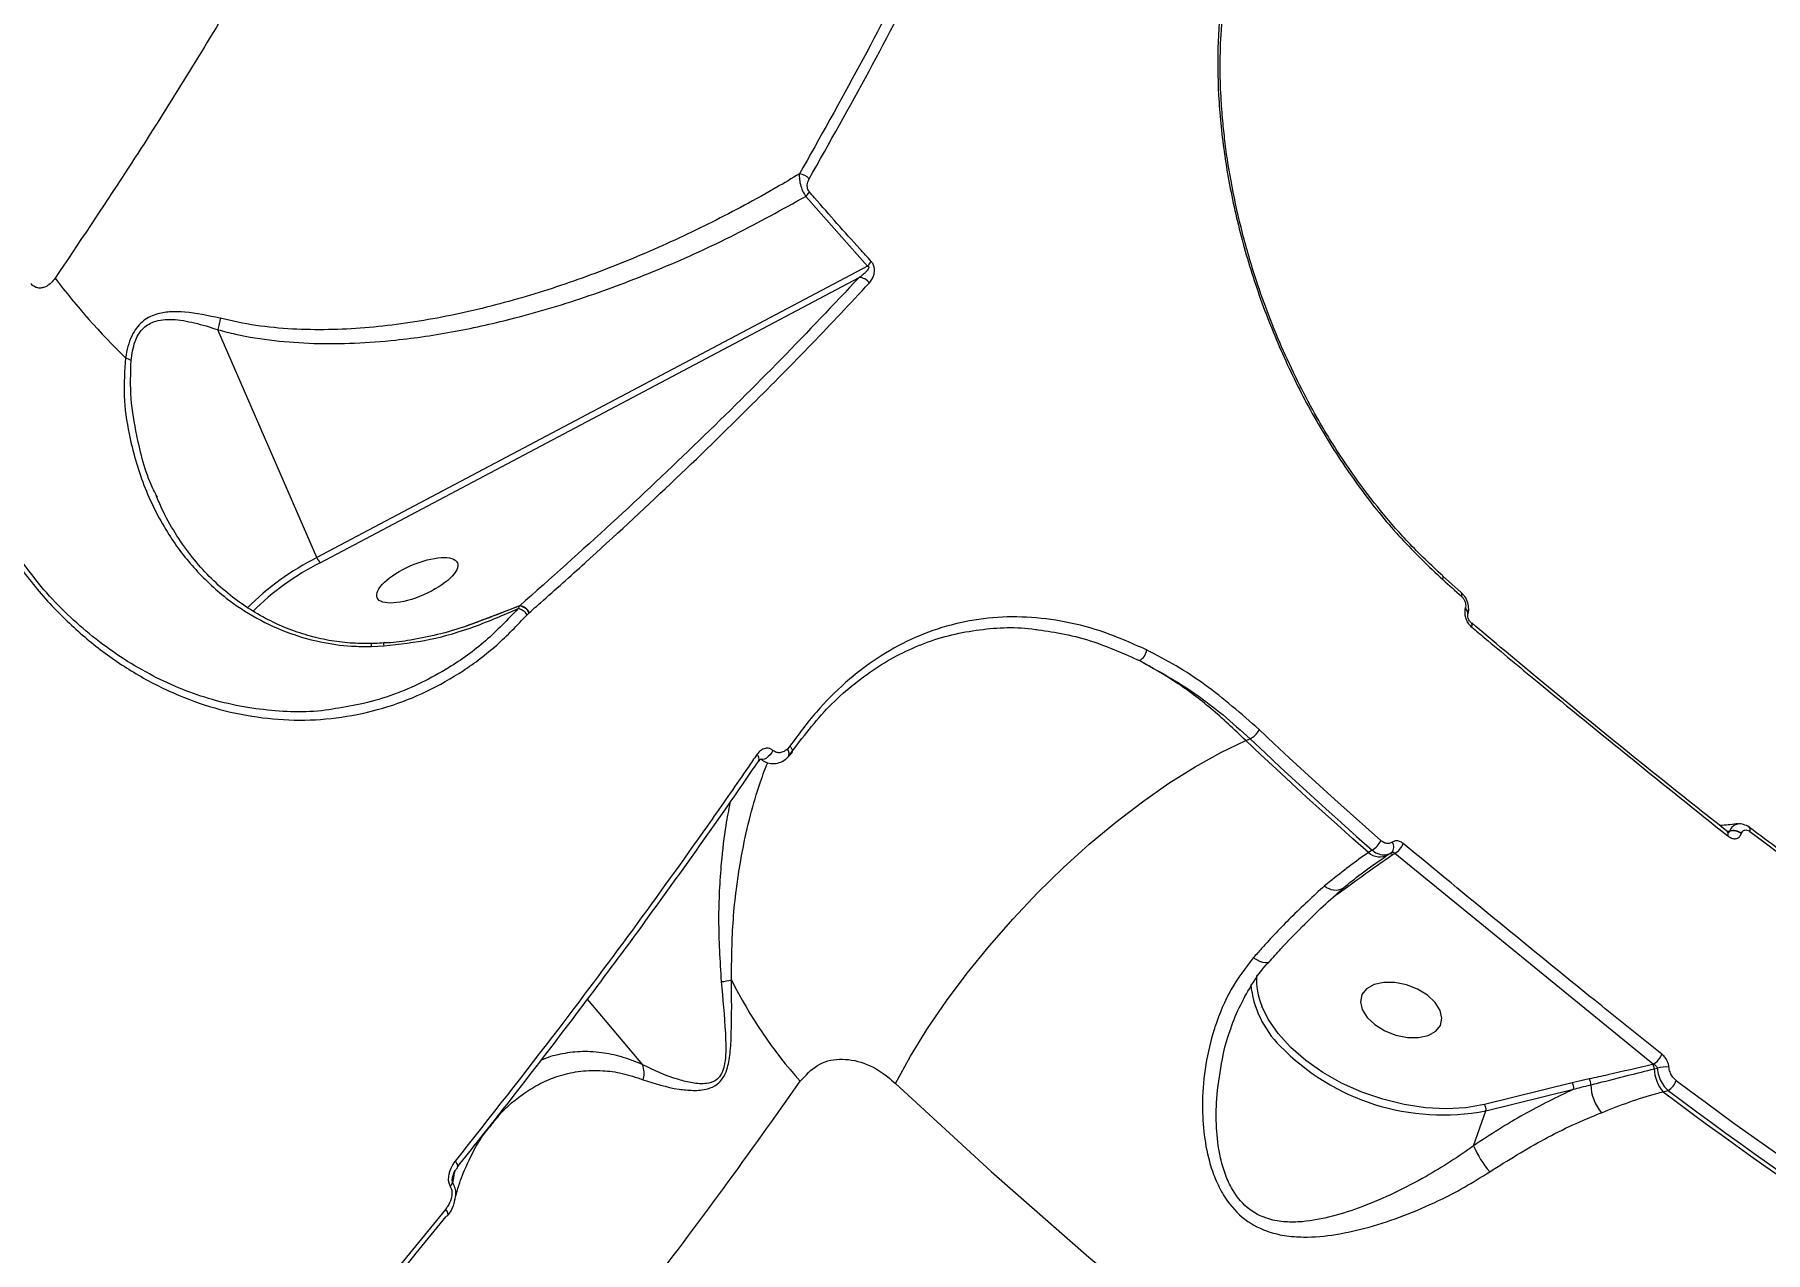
# Model space of a CAD drawing. Header units: millimetres. Extents: x -6328 to 5334, y -5037 to 4112.
# Drawn here: x -2760.9 to -2576.2, y 215 to 345 of the extents above; entities that cross this region are included whole.
import ezdxf

# ---------------------------------------------------------------- set-up
doc = ezdxf.new("R2010")
doc.units = ezdxf.units.MM
for name, color, linetype in [('DIKOM_ЗОНА', 80, 'Continuous'), ('DIKOM_ОБЪЕКТ', 7, 'Continuous'), ('DIKOM_РАЗМЕР_ЗОНА', 7, 'Continuous'), ('DIKOM_РАЗМЕР_ОБЪЕКТА', 7, 'Continuous')]:
    doc.layers.add(name, color=color, linetype=linetype)
doc.styles.add('style1', font='arial.ttf', dxfattribs={"width": 0.8})
doc.dimstyles.new('1-50', dxfattribs={"dimtxt": 300, "dimasz": 200, "dimexe": 100, "dimexo": 0, "dimgap": 100, "dimtad": 1, "dimtxsty": 'style1', "dimcen": 200, "dimclrd": 7, "dimclre": 7, "dimclrt": 7, "dimadec": 1, "dimazin": 2, "dimtfac": 1, "dimtmove": 0, "dimatfit": 2, "dimfxl": 0, "dimlwd": 25, "dimlwe": 18, "dimarcsym": 0})

# ---------------------------------------------------------------- blocks, each defined once
blk = doc.blocks.new('*D0')
at = {"layer": 'Defpoints', "color": 0, "transparency": 16777216}
for p in [(-3539.45, 760.32), (3333.52, 448.13), (3333.52, -4437.11)]:
    blk.add_point(p, dxfattribs=at)
at = {"layer": 'DIKOM_РАЗМЕР_ОБЪЕКТА', "color": 7, "lineweight": 18, "transparency": 16777216}
for p, q in [((-3539.45, 760.32), (-3539.45, -4537.11)), ((3333.52, 448.13), (3333.52, -4537.11))]:
    blk.add_line(p, q, dxfattribs=at)
at = {"layer": 'DIKOM_РАЗМЕР_ОБЪЕКТА', "color": 7, "lineweight": 25, "transparency": 16777216}
blk.add_line((-3339.45, -4437.11), (3133.52, -4437.11), dxfattribs=at)
at = {"layer": 'DIKOM_РАЗМЕР_ОБЪЕКТА', "color": 7, "transparency": 16777216}
for points in [[(-3339.45, -4403.77), (-3339.45, -4470.44), (-3539.45, -4437.11)], [(3133.52, -4403.77), (3133.52, -4470.44), (3333.52, -4437.11)]]:
    blk.add_solid(points, dxfattribs=at)
at = {"layer": 'DIKOM_РАЗМЕР_ОБЪЕКТА', "color": 7, "transparency": 16777216, "insert": (-102.96, -4183.94), "char_height": 300, "attachment_point": 5, "style": 'style1'}
blk.add_mtext('6900', dxfattribs=at)
blk = doc.blocks.new('*D1')
at = {"layer": 'Defpoints', "color": 0, "transparency": 16777216}
for p in [(-5040.91, 625.75), (5333.52, 448.13), (5333.52, -4936.78)]:
    blk.add_point(p, dxfattribs=at)
at = {"layer": 'DIKOM_РАЗМЕР_ЗОНА', "color": 7, "lineweight": 18, "transparency": 16777216}
for p, q in [((-5040.91, 625.75), (-5040.91, -5036.78)), ((5333.52, 448.13), (5333.52, -5036.78))]:
    blk.add_line(p, q, dxfattribs=at)
at = {"layer": 'DIKOM_РАЗМЕР_ЗОНА', "color": 7, "lineweight": 25, "transparency": 16777216}
blk.add_line((-4840.91, -4936.78), (5133.52, -4936.78), dxfattribs=at)
at = {"layer": 'DIKOM_РАЗМЕР_ЗОНА', "color": 7, "transparency": 16777216}
for points in [[(-4840.91, -4903.45), (-4840.91, -4970.11), (-5040.91, -4936.78)], [(5133.52, -4903.45), (5133.52, -4970.11), (5333.52, -4936.78)]]:
    blk.add_solid(points, dxfattribs=at)
at = {"layer": 'DIKOM_РАЗМЕР_ЗОНА', "color": 7, "transparency": 16777216, "insert": (-104.69, -4683.61), "char_height": 300, "attachment_point": 5, "style": 'style1'}
blk.add_mtext('10400', dxfattribs=at)
blk = doc.blocks.new('*D2')
at = {"layer": 'Defpoints', "color": 0, "transparency": 16777216}
for p in [(-5303.77, 2121.42), (-1621.11, 2121.42), (560.33, -2395.62)]:
    blk.add_point(p, dxfattribs=at)
at = {"layer": 'DIKOM_РАЗМЕР_ОБЪЕКТА', "color": 7, "lineweight": 18, "transparency": 16777216}
for p, q in [((-1621.11, 2121.42), (-5403.77, 2121.42)), ((560.33, -2395.62), (-5403.77, -2395.62))]:
    blk.add_line(p, q, dxfattribs=at)
at = {"layer": 'DIKOM_РАЗМЕР_ОБЪЕКТА', "color": 7, "lineweight": 25, "transparency": 16777216}
blk.add_line((-5303.77, -2195.62), (-5303.77, 1921.42), dxfattribs=at)
at = {"layer": 'DIKOM_РАЗМЕР_ОБЪЕКТА', "color": 7, "transparency": 16777216}
for points in [[(-5337.11, 1921.42), (-5270.44, 1921.42), (-5303.77, 2121.42)], [(-5337.11, -2195.62), (-5270.44, -2195.62), (-5303.77, -2395.62)]]:
    blk.add_solid(points, dxfattribs=at)
at = {"layer": 'DIKOM_РАЗМЕР_ОБЪЕКТА', "color": 7, "transparency": 16777216, "insert": (-5556.94, -137.1), "char_height": 300, "attachment_point": 5, "rotation": 90, "style": 'style1'}
blk.add_mtext('4500', dxfattribs=at)
blk = doc.blocks.new('*D3')
at = {"layer": 'Defpoints', "color": 0, "transparency": 16777216}
for p in [(-1814.92, 4111.71), (-5877.98, -3895.62), (33.33, -3895.62)]:
    blk.add_point(p, dxfattribs=at)
at = {"layer": 'DIKOM_РАЗМЕР_ЗОНА', "color": 7, "lineweight": 18, "transparency": 16777216}
for p, q in [((-1814.92, 4111.71), (-5977.98, 4111.71)), ((33.33, -3895.62), (-5977.98, -3895.62))]:
    blk.add_line(p, q, dxfattribs=at)
at = {"layer": 'DIKOM_РАЗМЕР_ЗОНА', "color": 7, "lineweight": 25, "transparency": 16777216}
blk.add_line((-5877.98, 3911.71), (-5877.98, -3695.62), dxfattribs=at)
at = {"layer": 'DIKOM_РАЗМЕР_ЗОНА', "color": 7, "transparency": 16777216}
for points in [[(-5911.31, 3911.71), (-5844.65, 3911.71), (-5877.98, 4111.71)], [(-5911.31, -3695.62), (-5844.65, -3695.62), (-5877.98, -3895.62)]]:
    blk.add_solid(points, dxfattribs=at)
at = {"layer": 'DIKOM_РАЗМЕР_ЗОНА', "color": 7, "transparency": 16777216, "insert": (-6131.15, 108.05), "char_height": 300, "attachment_point": 5, "rotation": 90, "style": 'style1'}
blk.add_mtext('8000', dxfattribs=at)

msp = doc.modelspace()

# ---------------------------------------------------------------- linework, layer by layer
at = {"layer": 'DIKOM_ЗОНА', "color": 3, "lineweight": 15}
msp.add_lwpolyline([(-2227.791, 4022.501, -0.4004134), (-924.694, 3567.218), (-783.266, 3290.817), (-574.315, 2882.448, 0.2815691), (-351.757, 2746.326), (3559.672, 2746.326, -0.2314536), (4743.738, 2167.188, -0.5747587), (2938.453, -2322.602, 0.3441492), (2725.867, -2545.064, -0.3852766), (1233.33, -3895.616), (300.314, -3895.616, -0.3636017), (-860.648, -2922.741, 0.3636017), (-1106.793, -2716.473), (-1724.025, -2716.473, -0.3491545), (-2514.764, -2087.631, 0.3242764), (-2736.03, -1894.92, -0.3882716), (-5040.908, 625.746), (-5040.908, 2102.661, -0.2943872), (-4453.774, 3013.453), (-2227.791, 4022.501)], format="xyb", dxfattribs=at)
at = {"layer": 'DIKOM_ОБЪЕКТ', "color": 7, "linetype": 'Continuous', "lineweight": 15}
for p, q in [((-2678.589, 327.726), (-2671.975, 320.291)), ((-2671.975, 320.291), (-2730.754, 289.171)), ((-2730.404, 288.616), (-2672.886, 319.069)), ((-2730.754, 289.171), (-2741.338, 313.492)), ((-2747.782, 295.607), (-2747.88, 295.806)), ((-2608.627, 285.457), (-2610.614, 287.229)), ((-2709.098, 284.03), (-2714.809, 281.87)), ((-2709.128, 284.014), (-2710.131, 283.622)), ((-2709.128, 284.014), (-2709.279, 283.73)), ((-2709.098, 284.03), (-2709.128, 284.014)), ((-2708.32, 283.073), (-2708.112, 283.277)), ((-2708.112, 283.277), (-2708.082, 283.302)), ((-2608.188, 283.765), (-2608.194, 283.745)), ((-2607.924, 283.097), (-2607.918, 283.117)), ((-2607.528, 282.174), (-2607.538, 282.183)), ((-2724.935, 279.687), (-2723.596, 279.744)), ((-2631.627, 269.657), (-2631.155, 269.834)), ((-2680.267, 269.062), (-2680.535, 268.745)), ((-2680.086, 268.33), (-2680.127, 268.281)), ((-2683.613, 267.432), (-2683.623, 267.42)), ((-2580.193, 259.886), (-2580.204, 259.894)), ((-2579.967, 259.976), (-2580.199, 259.909)), ((-2580.194, 259.981), (-2579.96, 259.996)), ((-2579.96, 259.996), (-2579.967, 259.976)), ((-2578.724, 259.715), (-2578.718, 259.736)), ((-2618.139, 257.961), (-2618.519, 257.702)), ((-2616.407, 257.469), (-2616.11, 257.67)), ((-2615.93, 257.478), (-2615.722, 257.619)), ((-2615.722, 257.619), (-2588.091, 235.116)), ((-2622.026, 253.161), (-2621.76, 253.341)), ((-2621.76, 253.341), (-2620.478, 254.258)), ((-2695.979, 235.055), (-2701.888, 242.036)), ((-2588.091, 235.116), (-2588.192, 235.091)), ((-2588.016, 234.61), (-2587.698, 234.688)), ((-2596.78, 233.117), (-2606.152, 230.814)), ((-2594.95, 233.533), (-2596.78, 233.117)), ((-2606.006, 230.123), (-2596.633, 232.426)), ((-2587.078, 232.157), (-2586.543, 232.293)), ((-2607.296, 226.411), (-2606.006, 230.123)), ((-2606.152, 230.814), (-2606.57, 230.718))]:
    msp.add_line(p, q, dxfattribs=at)
at = {"layer": 'DIKOM_ОБЪЕКТ', "color": 7, "linetype": 'Continuous', "lineweight": 15, "flags": 128}
for points in [[(-2608.609, 285.048), (-2608.575, 285.164), (-2608.562, 285.267), (-2608.57, 285.354), (-2608.598, 285.423), (-2608.627, 285.457)], [(-2607.499, 281.751), (-2607.466, 281.886), (-2607.46, 282.004), (-2607.479, 282.1), (-2607.525, 282.171), (-2607.528, 282.174)], [(-2631.155, 269.834), (-2629.549, 268.324), (-2627.936, 266.821), (-2626.317, 265.325), (-2624.693, 263.837), (-2623.063, 262.356), (-2621.428, 260.884), (-2619.786, 259.418), (-2618.139, 257.961)], [(-2617.198, 258.974), (-2618.842, 260.428), (-2620.479, 261.891), (-2622.111, 263.36), (-2623.738, 264.837), (-2625.358, 266.322), (-2626.973, 267.814), (-2628.582, 269.314), (-2630.186, 270.821)], [(-2682.085, 268.595), (-2682.212, 268.364), (-2682.381, 268.138), (-2682.578, 267.936), (-2682.787, 267.774), (-2682.991, 267.666), (-2683.174, 267.619), (-2683.322, 267.637), (-2683.356, 267.655)], [(-2680.267, 269.062), (-2680.166, 268.928), (-2680.091, 268.792), (-2680.045, 268.661), (-2680.028, 268.537), (-2680.042, 268.426), (-2680.086, 268.33), (-2680.086, 268.33)], [(-2669.019, 233.06), (-2667.406, 235.961), (-2665.577, 238.907), (-2663.548, 241.873), (-2661.338, 244.831), (-2658.968, 247.754), (-2656.458, 250.615), (-2653.832, 253.389), (-2651.113, 256.049), (-2648.327, 258.573), (-2645.499, 260.936), (-2642.654, 263.118), (-2639.819, 265.098), (-2637.019, 266.858), (-2634.28, 268.382), (-2631.627, 269.657)], [(-2618.519, 257.702), (-2620.178, 259.169), (-2621.831, 260.644), (-2623.478, 262.127), (-2625.119, 263.618), (-2626.755, 265.116), (-2628.385, 266.622), (-2630.009, 268.136), (-2631.627, 269.657)], [(-2580.17, 259.466), (-2580.136, 259.601), (-2580.128, 259.717), (-2580.145, 259.812), (-2580.187, 259.88), (-2580.193, 259.886)], [(-2629.158, 246.013), (-2629.16, 246.011), (-2629.313, 245.927), (-2629.527, 245.907), (-2629.796, 245.953), (-2630.109, 246.062), (-2630.455, 246.23), (-2630.82, 246.452)], [(-2612.23, 242.46), (-2613.278, 243.107), (-2614.469, 243.574), (-2615.705, 243.825), (-2616.887, 243.838), (-2617.918, 243.613), (-2618.716, 243.167), (-2619.215, 242.538), (-2619.376, 241.775), (-2619.184, 240.941), (-2618.657, 240.104), (-2617.835, 239.33), (-2616.787, 238.684), (-2615.596, 238.216), (-2614.36, 237.966), (-2613.178, 237.952), (-2612.147, 238.178), (-2611.349, 238.623), (-2610.85, 239.253), (-2610.689, 240.015), (-2610.881, 240.849), (-2611.408, 241.687), (-2612.23, 242.46)], [(-2606.57, 230.718), (-2608.114, 230.466), (-2610.228, 230.347), (-2612.447, 230.458), (-2614.722, 230.798), (-2617.004, 231.359), (-2619.243, 232.129), (-2621.39, 233.091), (-2623.397, 234.224), (-2625.221, 235.503), (-2626.823, 236.9), (-2628.166, 238.385), (-2629.221, 239.924), (-2629.9, 241.313)], [(-2669.019, 233.06), (-2658.806, 223.655), (-2648.386, 214.528), (-2637.763, 205.685), (-2626.944, 197.13), (-2615.934, 188.869), (-2604.74, 180.905), (-2593.367, 173.243), (-2581.822, 165.888), (-2570.112, 158.843), (-2558.242, 152.112), (-2546.22, 145.699), (-2534.051, 139.608), (-2521.743, 133.841), (-2509.302, 128.402)], [(-2715.998, 224.761), (-2715.892, 224.621), (-2715.811, 224.485), (-2715.759, 224.357), (-2715.739, 224.243), (-2715.75, 224.147), (-2715.791, 224.075)], [(-2717.042, 219.606), (-2716.94, 219.473), (-2716.861, 219.344), (-2716.808, 219.223), (-2716.782, 219.113), (-2716.785, 219.018), (-2716.816, 218.942), (-2716.822, 218.933)], [(-2716.822, 218.933), (-2716.874, 218.888), (-2716.958, 218.857)]]:
    msp.add_lwpolyline(points, dxfattribs=at)
at = {"layer": 'DIKOM_ОБЪЕКТ', "color": 7, "linetype": 'Continuous', "lineweight": 15}
for centre, radius, start, end in [((-2679.326, 328.682), 1.437, 39.45091, 87.52745), ((-2679.838, 329.124), 1.875, 311.7832, 330.90148), ((-2673.268, 321.668), 1.889, 313.20979, 332.33447), ((-2696.788, 366.146), 77.828, 217.29361, 225.66024), ((-2672.877, 317.833), 1.237, 30.35615, 90.40944), ((-2752.017, 307.965), 2.653, 57.63584, 71.65869), ((-2718.055, 263.778), 28.391, 116.56938, 135.17456), ((-2717.82, 263.62), 27.985, 116.72236, 134.95838), ((-2729.109, 289.821), 1.769, 201.5665, 222.91979), ((-2286.668, 648.176), 485.292, 228.12595, 228.44061), ((-2709.615, 282.21), 1.558, 33.6891, 77.51263), ((-2709.296, 282.714), 1.311, 25.42613, 82.67102), ((-2709.28, 282.703), 1.339, 26.56221, 82.192), ((-2608.542, 283.221), 0.629, 347.83954, 56.39442), ((-2608.539, 283.239), 0.633, 349.01871, 56.27866), ((-2725.91, 279.681), 2.315, 1.56376, 9.18179), ((-2643.67, 279.472), 1.475, 298.99484, 354.35817), ((-2632.134, 271.767), 2.166, 296.87145, 334.12804), ((-2684.194, 267.674), 0.629, 337.36192, 50.53983), ((-2681.095, 268.271), 0.733, 325.03989, 40.27414), ((-2619.144, 259.837), 2.129, 298.17242, 336.083), ((-2616.63, 258.295), 0.82, 314.13939, 38.08088), ((-2616.702, 259.414), 2.045, 298.6293, 338.22173), ((-2579.609, 258.587), 1.434, 51.88393, 104.42237), ((-2579.603, 258.607), 1.434, 51.88495, 104.42593), ((-2578.163, 260.11), 0.4, 333.4952, 40.39577), ((-2296.986, 634.938), 468.497, 233.1727, 240.35561), ((-2617.298, 259.086), 1.847, 228.57259, 298.86663), ((-2616.163, 257.196), 0.366, 50.34823, 119.23773), ((-2622.037, 255.434), 1.739, 227.72364, 298.53869), ((-2688.14, 250.546), 6.646, 274.57866, 284.1605), ((-2643.286, 265.571), 48.266, 206.41144, 221.98171), ((-2622.963, 244.19), 7.51, 177.07049, 202.52105), ((-2620.348, 244.708), 10.792, 185.77727, 225.07213), ((-2610.559, 253.927), 24.236, 224.07837, 280.82845), ((-2588.801, 234.596), 0.785, 0.99299, 39.07696), ((-2589.185, 236.956), 2.141, 300.72552, 338.44475), ((-2584.109, 234.698), 3.909, 181.29126, 220.54958), ((-2586.881, 232.095), 2.719, 80.9024, 107.48985), ((-2597.366, 232.631), 0.761, 344.34733, 39.6519), ((-2595.59, 233.047), 0.803, 349.89486, 37.22989), ((-2589.858, 233.092), 4.944, 182.15494, 219.78612), ((-2587.606, 234.046), 2.05, 301.22385, 340.56411), ((-2290.379, 628.223), 493.064, 233.20918, 240.31914), ((-2290.85, 628.036), 494.441, 233.19324, 240.33507), ((-2290.589, 628.035), 494.166, 233.20918, 240.31914), ((-2606.738, 230.328), 0.761, 344.34733, 39.6519), ((-2597.785, 230.328), 10.286, 202.38897, 220.67318), ((-2717.201, 222.877), 1.037, 309.82115, 335.3482)]:
    msp.add_arc(centre, radius, start, end, dxfattribs=at)
msp.add_ellipse((-2720.047, 286.756), major_axis=(-4.28, -1.868), ratio=0.3638166, dxfattribs=at)
for points, knots in [([(-2704.748, 508.434), (-2703.693, 506.456), (-2701.311, 501.99), (-2698.794, 494.012), (-2697, 484.706), (-2696.346, 475.566), (-2696.472, 466.915), (-2697.102, 458.969), (-2698.255, 450.636), (-2699.938, 441.93), (-2702.165, 432.83), (-2704.936, 423.379), (-2708.255, 413.586), (-2712.044, 403.676), (-2716.267, 393.689), (-2720.89, 383.646), (-2725.984, 373.39), (-2731.097, 363.776), (-2736.093, 354.886), (-2740.869, 346.754), (-2745.905, 338.535), (-2751.777, 329.292), (-2756.179, 322.745), (-2758.703, 318.991)], [0, 0, 0, 0, 0.0521093, 0.1176214, 0.1836025, 0.2498201, 0.296275, 0.3428932, 0.3895931, 0.4368841, 0.4842594, 0.5322356, 0.5802988, 0.6285366, 0.6743563, 0.7201759, 0.7662955, 0.8124151, 0.8474329, 0.8824507, 0.9176005, 0.9527502, 1, 1, 1, 1]), ([(-2585.777, 390.995), (-2583.375, 389.703), (-2577.928, 386.772), (-2570.77, 381.336), (-2564.121, 375.355), (-2558.523, 369.481), (-2553.13, 362.984), (-2547.964, 355.86), (-2543.02, 348.088), (-2538.33, 339.699), (-2533.907, 330.694), (-2529.848, 321.284), (-2526.149, 311.519), (-2522.796, 301.439), (-2519.732, 290.887), (-2517.187, 280.761), (-2515.093, 271.213), (-2513.375, 262.336), (-2511.842, 253.221), (-2510.32, 242.824), (-2509.475, 235.293), (-2508.991, 230.975)], [0, 0, 0, 0, 0.060087, 0.1363229, 0.1898061, 0.2434773, 0.2972425, 0.3516884, 0.4062313, 0.461466, 0.5168008, 0.5723367, 0.6250885, 0.6778404, 0.7309376, 0.7840348, 0.8243505, 0.8646663, 0.905134, 0.9456016, 1, 1, 1, 1]), ([(-2656.86, 374.954), (-2658.409, 371.365), (-2661.51, 364.181), (-2666.875, 353.07), (-2672.721, 341.736), (-2677.082, 333.993), (-2679.264, 330.118)], [0, 0, 0, 0, 0.2489042, 0.4982426, 0.7488996, 1, 1, 1, 1]), ([(-2678.216, 329.595), (-2676.05, 333.442), (-2671.714, 341.142), (-2665.873, 352.462), (-2660.479, 363.624), (-2657.352, 370.87), (-2655.788, 374.496)], [0, 0, 0, 0, 0.2489045, 0.498243, 0.7488998, 1, 1, 1, 1]), ([(-2633.129, 354.376), (-2633.488, 352.808), (-2634.205, 349.673), (-2634.651, 344.303), (-2634.606, 338.562), (-2634.014, 332.5), (-2632.871, 326.243), (-2631.175, 319.909), (-2628.937, 313.615), (-2626.17, 307.476), (-2622.911, 301.614), (-2619.199, 296.149), (-2615.105, 291.116), (-2612.101, 288.254), (-2610.598, 286.821)], [0, 0, 0, 0, 0.0836186, 0.1671661, 0.2504175, 0.3338525, 0.4173036, 0.5004885, 0.5837385, 0.6671385, 0.7504577, 0.8333964, 0.916628, 1, 1, 1, 1]), ([(-2610.601, 287.215), (-2611.852, 288.395), (-2614.166, 290.577), (-2617.133, 294.005), (-2619.443, 297.001), (-2621.22, 299.56), (-2622.685, 301.849), (-2624.911, 305.603), (-2627.724, 311.19), (-2630.289, 317.876), (-2632.021, 323.783), (-2633.119, 328.695), (-2633.733, 332.583), (-2634.072, 335.631), (-2634.274, 338.244), (-2634.385, 341.439), (-2634.289, 345.251), (-2633.877, 349.579), (-2633.24, 352.339), (-2632.898, 353.823)], [0, 0, 0, 0, 0.0701753, 0.1297306, 0.1785988, 0.2171266, 0.2493406, 0.2821692, 0.3826446, 0.4841401, 0.5520046, 0.6189819, 0.6815323, 0.710908, 0.746124, 0.7924386, 0.849977, 0.9192955, 1, 1, 1, 1]), ([(-2679.264, 330.118), (-2680.07, 329.64), (-2683.129, 327.823), (-2688.571, 324.907), (-2695.653, 321.606), (-2702.898, 318.761), (-2710.317, 316.405), (-2717.917, 314.619), (-2725.653, 313.535), (-2732.137, 313.407), (-2737.291, 313.876), (-2739.82, 314.433), (-2741.09, 314.712)], [0, 0, 0, 0, 0.0419956, 0.1595241, 0.2774949, 0.3950326, 0.5131221, 0.6333425, 0.7545641, 0.8758681, 0.937691, 1, 1, 1, 1]), ([(-2679.264, 330.118), (-2679.271, 329.933), (-2679.285, 329.562), (-2679.13, 328.859), (-2678.879, 328.207), (-2678.677, 327.872), (-2678.589, 327.726)], [0, 0, 0, 0, 0.2829499, 0.5675041, 0.8112066, 1, 1, 1, 1]), ([(-2678.2, 328.212), (-2678.237, 328.262), (-2678.315, 328.364), (-2678.394, 328.579), (-2678.428, 328.833), (-2678.398, 329.21), (-2678.29, 329.439), (-2678.216, 329.595)], [0, 0, 0, 0, 0.1212309, 0.252323, 0.4115915, 0.5993614, 1, 1, 1, 1]), ([(-2741.338, 313.492), (-2740.704, 313.329), (-2738.728, 312.823), (-2735.312, 312.284), (-2731.065, 311.981), (-2726.74, 312.015), (-2721.694, 312.397), (-2715.969, 313.251), (-2709.059, 314.805), (-2701.675, 317.032), (-2693.842, 320.032), (-2686.108, 323.549), (-2681.096, 326.334), (-2678.589, 327.726)], [0, 0, 0, 0, 0.031069, 0.0969235, 0.1628035, 0.2303663, 0.2979423, 0.3965509, 0.4957336, 0.6204828, 0.7452533, 0.8726241, 1, 1, 1, 1]), ([(-2671.595, 320.791), (-2672.004, 321.239), (-2674.049, 323.477), (-2676.247, 325.955), (-2678.018, 328.002), (-2678.2, 328.212)], [0, 0, 0, 0, 0.1831691, 0.9158785, 1, 1, 1, 1]), ([(-2671.975, 320.291), (-2671.961, 320.286), (-2671.934, 320.275), (-2671.898, 320.248), (-2671.876, 320.217), (-2671.863, 320.181), (-2671.857, 320.135), (-2671.882, 320.005), (-2672.006, 319.817), (-2672.236, 319.569), (-2672.537, 319.313), (-2672.771, 319.15), (-2672.886, 319.069)], [0, 0, 0, 0, 0.0254608, 0.0517463, 0.0782608, 0.0864713, 0.1149989, 0.1528949, 0.3029807, 0.4907534, 0.7490049, 1, 1, 1, 1]), ([(-2671.81, 318.458), (-2671.632, 318.692), (-2671.379, 319.026), (-2671.239, 319.649), (-2671.247, 320.078), (-2671.36, 320.449), (-2671.486, 320.665), (-2671.573, 320.765), (-2671.595, 320.791)], [0, 0, 0, 0, 0.4029944, 0.5733156, 0.7451256, 0.8533581, 0.9617344, 1, 1, 1, 1]), ([(-2758.703, 318.991), (-2758.834, 318.819), (-2759.107, 318.462), (-2759.574, 318.125), (-2760.034, 317.953), (-2760.454, 317.922), (-2760.814, 318.017), (-2761.099, 318.199), (-2761.218, 318.358), (-2761.274, 318.433)], [0, 0, 0, 0, 0.1943994, 0.4037079, 0.553904, 0.691013, 0.8350645, 0.9219116, 1, 1, 1, 1]), ([(-2672.886, 319.069), (-2675.617, 316.176), (-2681.082, 310.385), (-2689.927, 301.636), (-2699.205, 292.847), (-2705.799, 286.97), (-2709.098, 284.03)], [0, 0, 0, 0, 0.2490861, 0.498536, 0.7490844, 1, 1, 1, 1]), ([(-2708.082, 283.302), (-2707.683, 283.654), (-2705.686, 285.417), (-2700.568, 290.003), (-2692.951, 297.057), (-2684.922, 304.859), (-2677.874, 311.995), (-2673.832, 316.303), (-2671.81, 318.458)], [0, 0, 0, 0, 0.0299885, 0.1499472, 0.3900562, 0.630165, 0.8150826, 1, 1, 1, 1]), ([(-2741.09, 314.712), (-2742.362, 314.994), (-2744.139, 315.389), (-2746.333, 315.441), (-2747.849, 315.236), (-2749.332, 314.557), (-2750.569, 313.031), (-2751.019, 311.513), (-2751.165, 310.592), (-2751.182, 310.483)], [0, 0, 0, 0, 0.2865141, 0.4002731, 0.5163009, 0.6574617, 0.7993903, 0.9763495, 1, 1, 1, 1]), ([(-2750.597, 310.206), (-2750.495, 310.9), (-2750.312, 312.152), (-2749.455, 313.634), (-2748.06, 314.523), (-2746.115, 314.675), (-2743.805, 314.268), (-2742.172, 313.778), (-2741.34, 313.5), (-2741.339, 313.5)], [0, 0, 0, 0, 0.1595683, 0.2875575, 0.4150728, 0.5935057, 0.7940437, 0.9997271, 1, 1, 1, 1]), ([(-2741.09, 314.712), (-2741.093, 314.68), (-2741.107, 314.488), (-2741.166, 314.077), (-2741.278, 313.705), (-2741.339, 313.5)], [0, 0, 0, 0, 0.0844017, 0.4973366, 1, 1, 1, 1]), ([(-2741.339, 313.5), (-2741.339, 313.499), (-2741.34, 313.497), (-2741.339, 313.494), (-2741.338, 313.492), (-2741.338, 313.492)], [0, 0, 0, 0, 0.3462267, 0.8146328, 1, 1, 1, 1]), ([(-2751.182, 310.483), (-2751.278, 309.133), (-2751.471, 306.427), (-2750.792, 301.808), (-2749.386, 296.855), (-2746.999, 292.054), (-2743.998, 288.023), (-2740.755, 284.96), (-2737.243, 282.637), (-2733.84, 281.081), (-2730.416, 280.117), (-2727.488, 279.687), (-2725.65, 279.687), (-2724.935, 279.687)], [0, 0, 0, 0, 0.0899533, 0.1801553, 0.3068406, 0.4334846, 0.5393772, 0.6451759, 0.7305693, 0.8158828, 0.8857292, 0.9555188, 1, 1, 1, 1]), ([(-2747.88, 295.806), (-2748.02, 296.08), (-2749.036, 298.073), (-2749.903, 301.589), (-2750.718, 306.173), (-2750.638, 308.854), (-2750.597, 310.206)], [0, 0, 0, 0, 0.0627884, 0.457791, 0.7264721, 1, 1, 1, 1]), ([(-2724.963, 280.015), (-2725.715, 280.013), (-2727.238, 280.009), (-2729.513, 280.306), (-2731.788, 280.838), (-2734.053, 281.623), (-2736.301, 282.671), (-2738.491, 283.985), (-2740.582, 285.558), (-2742.528, 287.388), (-2744.325, 289.472), (-2745.933, 291.813), (-2747.144, 293.935), (-2747.71, 295.317), (-2747.903, 295.788)], [0, 0, 0, 0, 0.071803, 0.1453671, 0.219696, 0.2983754, 0.3808446, 0.4672399, 0.5571095, 0.6495521, 0.7446374, 0.8443425, 0.9469987, 1, 1, 1, 1]), ([(-2764.473, 291.117), (-2763.432, 289.578), (-2761.35, 286.501), (-2757.75, 282.584), (-2753.894, 279.248), (-2749.829, 276.528), (-2745.551, 274.385), (-2741.112, 272.87), (-2736.588, 271.981), (-2732.043, 271.726), (-2727.55, 272.131), (-2723.173, 273.164), (-2719.001, 274.797), (-2715.109, 277.023), (-2711.499, 279.735), (-2709.378, 281.962), (-2708.32, 283.073)], [0, 0, 0, 0, 0.0751074, 0.1502148, 0.2212822, 0.2925775, 0.3636452, 0.4347702, 0.5061233, 0.5772487, 0.64834, 0.7196587, 0.7907511, 0.8604287, 0.9303186, 1, 1, 1, 1]), ([(-2728.783, 273.053), (-2728.881, 273.035), (-2731.107, 272.618), (-2734.548, 272.677), (-2738.982, 273.257), (-2743.385, 274.345), (-2747.68, 276.117), (-2751.754, 278.537), (-2755.614, 281.367), (-2760.05, 285.547), (-2762.913, 289.664), (-2764.344, 291.722)], [0, 0, 0, 0, 0.0075974, 0.1721318, 0.2565528, 0.3415946, 0.5061146, 0.5905211, 0.6755462, 0.8377729, 1, 1, 1, 1]), ([(-2610.598, 286.821), (-2610.578, 286.897), (-2610.537, 287.048), (-2610.553, 287.178), (-2610.6, 287.205), (-2610.608, 287.21)], [0, 0, 0, 0, 0.4551077, 0.9102154, 1, 1, 1, 1]), ([(-2607.931, 283.122), (-2607.916, 283.156), (-2607.815, 283.371), (-2607.809, 283.864), (-2607.956, 284.542), (-2608.259, 285.118), (-2608.546, 285.352), (-2608.643, 285.43)], [0, 0, 0, 0, 0.0450782, 0.2892167, 0.5636041, 0.8534599, 1, 1, 1, 1]), ([(-2608.609, 285.048), (-2608.607, 285.047), (-2608.531, 284.979), (-2608.39, 284.818), (-2608.253, 284.563), (-2608.165, 284.291), (-2608.13, 284.019), (-2608.169, 283.847), (-2608.188, 283.765)], [0, 0, 0, 0, 0.0043468, 0.2198207, 0.4355752, 0.5682506, 0.7938306, 1, 1, 1, 1]), ([(-2709.279, 283.73), (-2710.415, 282.544), (-2712.705, 280.155), (-2717.132, 276.967), (-2721.555, 274.82), (-2725.67, 273.556), (-2727.775, 273.216), (-2728.783, 273.053)], [0, 0, 0, 0, 0.2103164, 0.4237102, 0.7142102, 0.863261, 1, 1, 1, 1]), ([(-2723.596, 279.744), (-2721.947, 279.932), (-2718.647, 280.307), (-2713.871, 281.75), (-2710.816, 283.067), (-2709.279, 283.73)], [0, 0, 0, 0, 0.3317424, 0.6638449, 1, 1, 1, 1]), ([(-2710.131, 283.622), (-2710.604, 283.436), (-2712.174, 282.816), (-2713.764, 282.248), (-2714.875, 281.85)], [0, 0, 0, 0, 0.3012309, 1, 1, 1, 1]), ([(-2642.202, 279.327), (-2643.856, 280.059), (-2646.905, 281.409), (-2651.375, 282.486), (-2655.543, 282.935), (-2659.628, 282.755), (-2663.587, 281.942), (-2667.386, 280.523), (-2670.999, 278.516), (-2674.375, 275.91), (-2677.513, 272.8), (-2679.35, 270.306), (-2680.267, 269.062)], [0, 0, 0, 0, 0.1166812, 0.2150846, 0.3137979, 0.4122009, 0.510061, 0.6082268, 0.7060845, 0.8039539, 0.9021323, 1, 1, 1, 1]), ([(-2608.194, 283.745), (-2608.215, 283.663), (-2608.269, 283.452), (-2608.248, 283.039), (-2608.103, 282.553), (-2607.847, 282.09), (-2607.615, 281.864), (-2607.499, 281.751)], [0, 0, 0, 0, 0.1342544, 0.3469772, 0.5632481, 0.7817386, 1, 1, 1, 1]), ([(-2607.537, 282.185), (-2607.547, 282.192), (-2607.589, 282.224), (-2607.689, 282.337), (-2607.802, 282.512), (-2607.886, 282.706), (-2607.929, 282.884), (-2607.939, 283.019), (-2607.927, 283.088), (-2607.927, 283.089), (-2607.927, 283.089)], [0, 0, 0, 0, 0.0439585, 0.1952493, 0.3543464, 0.512719, 0.6494323, 0.7911403, 0.9238103, 1, 1, 1, 1]), ([(-2713.074, 282.518), (-2713.625, 282.304), (-2715.21, 281.685), (-2717.781, 280.948), (-2720.612, 280.367), (-2722.526, 280.087), (-2723.481, 280.07), (-2723.624, 280.067)], [0, 0, 0, 0, 0.1630962, 0.4698332, 0.7378134, 0.9608387, 1, 1, 1, 1]), ([(-2680.256, 268.201), (-2678.909, 269.978), (-2676.872, 272.668), (-2673.706, 275.518), (-2670.373, 277.99), (-2666.777, 279.819), (-2663, 280.991), (-2659.102, 281.675), (-2655.995, 281.821), (-2653.875, 281.476), (-2653.774, 281.46)], [0, 0, 0, 0, 0.1953684, 0.2956069, 0.3965802, 0.5920897, 0.6923713, 0.7933778, 0.9901775, 1, 1, 1, 1]), ([(-2653.774, 281.46), (-2652.841, 281.33), (-2650.866, 281.056), (-2647.243, 280.081), (-2644.577, 278.9), (-2642.955, 278.181)], [0, 0, 0, 0, 0.2598757, 0.5498504, 1, 1, 1, 1]), ([(-2580.173, 259.907), (-2582.655, 261.872), (-2589.519, 267.307), (-2598.63, 274.739), (-2605.181, 280.24), (-2607.508, 282.194)], [0, 0, 0, 0, 0.2674773, 0.7397629, 1, 1, 1, 1]), ([(-2607.499, 281.751), (-2607.036, 281.363), (-2604.719, 279.424), (-2595.72, 271.943), (-2586.993, 264.941), (-2580.17, 259.466)], [0, 0, 0, 0, 0.0517104, 0.2585534, 1, 1, 1, 1]), ([(-2723.625, 280.06), (-2723.93, 280.038), (-2724.376, 280.004), (-2724.823, 280.007), (-2724.964, 280.008)], [0, 0, 0, 0, 0.6841701, 1, 1, 1, 1]), ([(-2724.935, 279.687), (-2724.936, 279.707), (-2724.944, 279.835), (-2724.956, 279.984), (-2724.962, 279.971), (-2724.964, 279.967)], [0, 0, 0, 0, 0.1055026, 0.6557746, 1, 1, 1, 1]), ([(-2630.186, 270.821), (-2632.092, 272.49), (-2634.977, 275.015), (-2639.049, 277.676), (-2641.148, 278.775), (-2642.202, 279.327)], [0, 0, 0, 0, 0.4927604, 0.7454691, 1, 1, 1, 1]), ([(-2631.627, 269.657), (-2632.851, 270.824), (-2635.259, 273.117), (-2639.067, 275.976), (-2641.654, 277.443), (-2642.955, 278.181)], [0, 0, 0, 0, 0.3395438, 0.667762, 1, 1, 1, 1]), ([(-2642.955, 278.181), (-2640.955, 277.08), (-2637.93, 275.413), (-2634.02, 272.425), (-2632.113, 270.7), (-2631.155, 269.834)], [0, 0, 0, 0, 0.4928082, 0.7454985, 1, 1, 1, 1]), ([(-2683.794, 268.16), (-2684.109, 267.701), (-2685.685, 265.404), (-2689.857, 259.411), (-2696.521, 250.136), (-2705.59, 237.973), (-2712.273, 229.489), (-2715.998, 224.761)], [0, 0, 0, 0, 0.0321573, 0.1607921, 0.4182836, 0.6757752, 1, 1, 1, 1]), ([(-2682.085, 268.595), (-2682.119, 268.622), (-2682.25, 268.726), (-2682.531, 268.839), (-2682.947, 268.834), (-2683.41, 268.626), (-2683.662, 268.321), (-2683.794, 268.16)], [0, 0, 0, 0, 0.0579486, 0.2245, 0.4300547, 0.7004928, 1, 1, 1, 1]), ([(-2683.368, 267.695), (-2683.198, 267.561), (-2682.829, 267.271), (-2682.123, 267.146), (-2681.41, 267.258), (-2680.856, 267.52), (-2680.596, 267.78), (-2680.507, 267.868)], [0, 0, 0, 0, 0.1926275, 0.4188116, 0.6437815, 0.8796927, 1, 1, 1, 1]), ([(-2680.535, 268.745), (-2680.691, 268.624), (-2680.975, 268.403), (-2681.443, 268.323), (-2681.817, 268.4), (-2682.008, 268.539), (-2682.085, 268.595)], [0, 0, 0, 0, 0.3467093, 0.6312456, 0.8513066, 1, 1, 1, 1]), ([(-2680.512, 267.873), (-2680.432, 267.937), (-2680.23, 268.098), (-2680.088, 268.323), (-2680.002, 268.46)], [0, 0, 0, 0, 0.3945305, 1, 1, 1, 1]), ([(-2715.804, 224.081), (-2714.161, 226.144), (-2710.358, 230.916), (-2704.62, 238.367), (-2698.563, 246.421), (-2692.728, 254.423), (-2687.744, 261.426), (-2684.79, 265.745), (-2683.638, 267.429)], [0, 0, 0, 0, 0.1414749, 0.3273455, 0.5126693, 0.6972804, 0.8819312, 1, 1, 1, 1]), ([(-2686.514, 244.102), (-2686.489, 246.276), (-2686.452, 249.566), (-2686.007, 253.776), (-2685.491, 257.232), (-2684.731, 260.861), (-2683.814, 264.112), (-2683.074, 266.275), (-2682.72, 267.078), (-2682.625, 267.292)], [0, 0, 0, 0, 0.2348847, 0.3555309, 0.4772923, 0.6434104, 0.8138249, 0.950253, 1, 1, 1, 1]), ([(-2683.609, 267.431), (-2683.596, 267.452), (-2683.522, 267.571), (-2683.377, 267.662), (-2683.371, 267.662), (-2683.368, 267.662)], [0, 0, 0, 0, 0.11362, 0.6334658, 1, 1, 1, 1]), ([(-2683.378, 267.674), (-2683.38, 267.674), (-2683.386, 267.676), (-2683.368, 267.664), (-2683.346, 267.632), (-2683.337, 267.62)], [0, 0, 0, 0, 0.2397368, 0.7025394, 1, 1, 1, 1]), ([(-2686.675, 263.013), (-2686.827, 262.223), (-2687.204, 260.272), (-2687.692, 256.087), (-2688.004, 250.506), (-2687.742, 246.137), (-2687.61, 243.921)], [0, 0, 0, 0, 0.1505964, 0.3719596, 0.6815331, 1, 1, 1, 1]), ([(-2579.068, 260.785), (-2579.649, 260.7), (-2580.323, 260.602), (-2580.943, 260.588), (-2581.028, 260.586)], [0, 0, 0, 0, 0.8636023, 1, 1, 1, 1]), ([(-2579.06, 260.726), (-2579.121, 260.72), (-2579.335, 260.701), (-2579.655, 260.503), (-2579.869, 260.211), (-2579.95, 260.022), (-2579.96, 259.996)], [0, 0, 0, 0, 0.1572651, 0.5501147, 0.9396309, 1, 1, 1, 1]), ([(-2577.861, 260.365), (-2577.873, 260.375), (-2578.053, 260.539), (-2578.462, 260.69), (-2578.899, 260.788), (-2579.092, 260.727), (-2579.102, 260.724)], [0, 0, 0, 0, 0.0338963, 0.5369558, 0.9775411, 1, 1, 1, 1]), ([(-2615.985, 258.801), (-2616.088, 258.743), (-2616.294, 258.627), (-2616.675, 258.657), (-2616.984, 258.798), (-2617.15, 258.934), (-2617.198, 258.974)], [0, 0, 0, 0, 0.2927357, 0.5851066, 0.8788379, 1, 1, 1, 1]), ([(-2614.803, 258.655), (-2614.841, 258.685), (-2614.997, 258.808), (-2615.294, 258.944), (-2615.675, 258.975), (-2615.881, 258.859), (-2615.985, 258.801)], [0, 0, 0, 0, 0.0963825, 0.3985513, 0.6990818, 1, 1, 1, 1]), ([(-2587.194, 236.169), (-2587.672, 236.55), (-2590.061, 238.454), (-2599.359, 245.903), (-2608.016, 253.051), (-2614.803, 258.655)], [0, 0, 0, 0, 0.0512253, 0.2561273, 1, 1, 1, 1]), ([(-2580.058, 259.81), (-2580.063, 259.811), (-2580.072, 259.813), (-2580.142, 259.843), (-2580.191, 259.887), (-2580.202, 259.897)], [0, 0, 0, 0, 0.4549472, 0.8782826, 1, 1, 1, 1]), ([(-2580.17, 259.466), (-2580.042, 259.38), (-2579.785, 259.208), (-2579.392, 259.142), (-2579.054, 259.234), (-2578.829, 259.447), (-2578.754, 259.641), (-2578.724, 259.715)], [0, 0, 0, 0, 0.2182614, 0.4367519, 0.6530228, 0.8657456, 1, 1, 1, 1]), ([(-2579.967, 259.976), (-2579.975, 259.952), (-2579.997, 259.889), (-2580.061, 259.825), (-2580.128, 259.811), (-2580.15, 259.806)], [0, 0, 0, 0, 0.2966985, 0.768526, 1, 1, 1, 1]), ([(-2578.718, 259.736), (-2578.714, 259.748), (-2578.683, 259.841), (-2578.591, 259.988), (-2578.425, 260.087), (-2578.229, 260.114), (-2578.024, 260.074), (-2577.873, 259.975), (-2577.805, 259.931)], [0, 0, 0, 0, 0.0340103, 0.252264, 0.4705298, 0.5979374, 0.8193065, 1, 1, 1, 1]), ([(-2528.824, 228.237), (-2530.653, 229.288), (-2535.96, 232.335), (-2544.638, 237.595), (-2554.806, 244.102), (-2564.816, 250.889), (-2572.473, 256.36), (-2576.788, 259.572), (-2577.859, 260.369)], [0, 0, 0, 0, 0.108266, 0.3142021, 0.5201407, 0.7260779, 0.9320136, 1, 1, 1, 1]), ([(-2618.519, 257.702), (-2618.694, 257.58), (-2620.177, 256.547), (-2621.787, 255.272), (-2623.207, 254.147)], [0, 0, 0, 0, 0.1178594, 1, 1, 1, 1]), ([(-2621.206, 253.905), (-2620.578, 254.423), (-2619.205, 255.555), (-2617.619, 256.642), (-2616.785, 257.208), (-2616.65, 257.299)], [0, 0, 0, 0, 0.413946, 0.9053716, 1, 1, 1, 1]), ([(-2620.478, 254.258), (-2619.378, 255.057), (-2617.883, 256.144), (-2616.339, 257.199), (-2615.93, 257.478)], [0, 0, 0, 0, 0.7353037, 1, 1, 1, 1]), ([(-2618.139, 257.961), (-2618.055, 257.897), (-2617.766, 257.677), (-2617.233, 257.454), (-2616.581, 257.414), (-2616.233, 257.609), (-2616.059, 257.707)], [0, 0, 0, 0, 0.1209496, 0.4144473, 0.7069479, 1, 1, 1, 1]), ([(-2616.059, 257.707), (-2616.027, 257.725), (-2615.962, 257.76), (-2615.853, 257.737), (-2615.773, 257.679), (-2615.732, 257.631), (-2615.722, 257.619)], [0, 0, 0, 0, 0.2930283, 0.5923651, 0.9005743, 1, 1, 1, 1]), ([(-2623.207, 254.147), (-2624.409, 253.045), (-2626.629, 251.009), (-2629.195, 248.285), (-2630.525, 246.785), (-2630.82, 246.452)], [0, 0, 0, 0, 0.4786869, 0.8843747, 1, 1, 1, 1]), ([(-2629.142, 246), (-2628.716, 246.479), (-2627.535, 247.807), (-2625.597, 249.807), (-2623.366, 251.99), (-2621.92, 253.268), (-2621.207, 253.897)], [0, 0, 0, 0, 0.1597165, 0.4424954, 0.7252126, 1, 1, 1, 1]), ([(-2630.82, 246.452), (-2631.652, 245.366), (-2633.349, 243.149), (-2634.477, 240.402), (-2635.351, 237.7), (-2635.975, 235.051), (-2636.312, 231.376), (-2636.169, 227.903), (-2635.673, 225.137), (-2634.915, 222.865), (-2633.865, 220.747), (-2632.105, 218.631), (-2629.741, 217.319), (-2627.473, 216.766), (-2625.003, 216.584), (-2621.982, 216.861), (-2618.407, 217.675), (-2614.732, 218.9), (-2611.32, 220.371), (-2608.233, 221.954), (-2606.473, 223.065), (-2605.586, 223.625)], [0, 0, 0, 0, 0.0713192, 0.1455334, 0.1511418, 0.2166827, 0.2835494, 0.3372077, 0.3918209, 0.425165, 0.4591144, 0.5134567, 0.5679412, 0.6040748, 0.6411273, 0.7022452, 0.7649113, 0.8302388, 0.8968703, 0.9479885, 1, 1, 1, 1]), ([(-2633.2, 238.882), (-2633.199, 238.887), (-2632.946, 239.784), (-2632.203, 241.433), (-2630.95, 243.707), (-2629.91, 245.226), (-2629.238, 245.902), (-2629.136, 246.004)], [0, 0, 0, 0, 0.00181, 0.3313109, 0.646786, 0.9463676, 1, 1, 1, 1]), ([(-2687.61, 243.921), (-2687.435, 242.093), (-2687.196, 239.583), (-2687.084, 236.485), (-2687.223, 234.922), (-2687.632, 233.879), (-2688.284, 233.241), (-2689.347, 232.962), (-2690.688, 233.055), (-2693.07, 233.692), (-2694.799, 234.433), (-2695.971, 235.043), (-2695.972, 235.043)], [0, 0, 0, 0, 0.2369823, 0.3252742, 0.3938178, 0.4351344, 0.4764545, 0.5364569, 0.6308586, 0.7257813, 0.9996838, 1, 1, 1, 1]), ([(-2695.937, 233.449), (-2694.706, 233.049), (-2693.042, 232.507), (-2690.613, 232.271), (-2689.22, 232.362), (-2688.107, 232.833), (-2687.398, 233.586), (-2686.894, 234.713), (-2686.609, 236.37), (-2686.46, 239.593), (-2686.491, 242.21), (-2686.514, 244.102)], [0, 0, 0, 0, 0.2657862, 0.3593773, 0.4543063, 0.5177528, 0.5632827, 0.6085748, 0.6803153, 0.7688732, 1, 1, 1, 1]), ([(-2607.296, 226.411), (-2608.111, 225.835), (-2609.756, 224.676), (-2612.596, 222.978), (-2615.759, 221.324), (-2619.105, 219.88), (-2622.396, 218.8), (-2625.129, 218.27), (-2627.403, 218.228), (-2629.43, 218.555), (-2631.563, 219.644), (-2633.065, 221.578), (-2633.907, 223.54), (-2634.485, 225.681), (-2634.797, 228.327), (-2634.769, 231.649), (-2634.235, 235.185), (-2633.709, 237.713), (-2633.2, 238.879), (-2633.199, 238.881)], [0, 0, 0, 0, 0.0620333, 0.1250914, 0.2043081, 0.284944, 0.3576495, 0.4318204, 0.4729791, 0.5151544, 0.5750792, 0.6349215, 0.6727634, 0.7115695, 0.7749872, 0.8396914, 0.9190878, 0.9998578, 1, 1, 1, 1]), ([(-2695.979, 235.055), (-2696.745, 235.357), (-2698.285, 235.966), (-2700.515, 236.402), (-2702.713, 236.51), (-2704.825, 236.195), (-2706.205, 235.832), (-2706.837, 235.502), (-2706.87, 235.484)], [0, 0, 0, 0, 0.1765741, 0.3549631, 0.5637269, 0.7740052, 0.9880133, 1, 1, 1, 1]), ([(-2695.972, 235.043), (-2695.972, 235.044), (-2695.973, 235.047), (-2695.976, 235.051), (-2695.978, 235.053), (-2695.979, 235.055)], [0, 0, 0, 0, 0.241083, 0.5651089, 1, 1, 1, 1]), ([(-2695.937, 233.449), (-2695.925, 233.492), (-2695.856, 233.761), (-2695.791, 234.323), (-2695.908, 234.789), (-2695.972, 235.043)], [0, 0, 0, 0, 0.0794445, 0.4971824, 1, 1, 1, 1]), ([(-2679.165, 233.286), (-2678.591, 233.918), (-2677.424, 235.204), (-2674.969, 235.809), (-2672.346, 235.364), (-2670.325, 234.227), (-2669.282, 233.295), (-2669.019, 233.06)], [0, 0, 0, 0, 0.2187085, 0.4447818, 0.6794098, 0.9191985, 1, 1, 1, 1]), ([(-2588.192, 235.091), (-2589.777, 234.709), (-2592.013, 234.171), (-2594.288, 233.677), (-2594.95, 233.533)], [0, 0, 0, 0, 0.7088229, 1, 1, 1, 1]), ([(-2594.799, 232.906), (-2594.528, 232.973), (-2593.175, 233.311), (-2590.911, 233.891), (-2588.935, 234.382), (-2588.016, 234.61)], [0, 0, 0, 0, 0.1178903, 0.5894817, 1, 1, 1, 1]), ([(-2588.091, 235.116), (-2588.031, 235.083), (-2587.913, 235.02), (-2587.777, 234.878), (-2587.715, 234.76), (-2587.701, 234.697), (-2587.698, 234.688)], [0, 0, 0, 0, 0.3345066, 0.654902, 0.9517867, 1, 1, 1, 1]), ([(-2587.698, 234.688), (-2587.692, 234.616), (-2587.662, 234.272), (-2587.495, 233.636), (-2587.099, 232.854), (-2586.728, 232.48), (-2586.543, 232.293)], [0, 0, 0, 0, 0.0813858, 0.3857913, 0.6937318, 1, 1, 1, 1]), ([(-2586.452, 234.78), (-2586.454, 234.807), (-2586.474, 234.997), (-2586.575, 235.36), (-2586.831, 235.83), (-2587.073, 236.056), (-2587.194, 236.169)], [0, 0, 0, 0, 0.0523938, 0.3650475, 0.6827341, 1, 1, 1, 1]), ([(-2585.673, 233.364), (-2585.796, 233.472), (-2586.042, 233.69), (-2586.309, 234.152), (-2586.424, 234.53), (-2586.447, 234.736), (-2586.452, 234.78)], [0, 0, 0, 0, 0.30774, 0.6158747, 0.9190999, 1, 1, 1, 1]), ([(-3154.951, -94.845), (-3150.949, -94.651), (-3143.099, -94.269), (-3130.532, -92.636), (-3117.51, -90.27), (-3103.818, -87.062), (-3089.256, -82.959), (-3075.644, -78.501), (-3063.193, -73.968), (-3052.679, -69.847), (-3042.328, -65.525), (-3032.162, -61.039), (-3021.847, -56.249), (-3009.156, -50.07), (-2994.001, -42.25), (-2976.493, -32.597), (-2959.458, -22.625), (-2942.976, -12.454), (-2927.686, -2.56), (-2913.129, 7.265), (-2899.58, 16.759), (-2886.303, 26.399), (-2871.884, 37.227), (-2856.639, 49.123), (-2840.647, 62.128), (-2826.075, 74.449), (-2812.434, 86.406), (-2799.938, 97.729), (-2787.885, 109.013), (-2774.996, 121.471), (-2761.624, 134.896), (-2747.894, 149.275), (-2735.654, 162.638), (-2724.439, 175.382), (-2714.38, 187.261), (-2704.883, 198.919), (-2695.912, 210.388), (-2687.277, 221.867), (-2681.871, 229.478), (-2679.165, 233.286)], [0, 0, 0, 0, 0.0321108, 0.0629807, 0.0939441, 0.1252643, 0.1566821, 0.189835, 0.2117861, 0.2337707, 0.2537041, 0.2736375, 0.2936718, 0.313706, 0.3466387, 0.3796847, 0.4118208, 0.4412262, 0.470712, 0.4960472, 0.5214337, 0.5455273, 0.5696649, 0.6018539, 0.6313075, 0.6608414, 0.6862174, 0.7116447, 0.7357766, 0.7599525, 0.7922219, 0.8217486, 0.8513558, 0.8767942, 0.9022838, 0.9264743, 0.9507088, 0.9753312, 1, 1, 1, 1]), ([(-2712.317, 228.379), (-2711.995, 228.802), (-2710.868, 230.285), (-2708.974, 231.864), (-2706.714, 233.196), (-2704.762, 233.962), (-2702.626, 234.42), (-2700.425, 234.481), (-2698.203, 234.201), (-2696.694, 233.701), (-2695.937, 233.449)], [0, 0, 0, 0, 0.0876119, 0.3072328, 0.428233, 0.5496755, 0.6728284, 0.7967794, 0.8979318, 1, 1, 1, 1]), ([(-2596.633, 232.426), (-2596.366, 232.499), (-2595.758, 232.667), (-2595.143, 232.82), (-2594.799, 232.906)], [0, 0, 0, 0, 0.4403356, 1, 1, 1, 1]), ([(-2596.633, 232.426), (-2598.406, 231.577), (-2601.989, 229.862), (-2605.514, 227.569), (-2607.296, 226.411)], [0, 0, 0, 0, 0.4947656, 1, 1, 1, 1]), ([(-2593.658, 229.928), (-2592.668, 230.318), (-2590.681, 231.102), (-2588.519, 231.798), (-2587.314, 232.098), (-2587.078, 232.157)], [0, 0, 0, 0, 0.4438965, 0.8911134, 1, 1, 1, 1]), ([(-2605.586, 223.625), (-2603.648, 224.836), (-2599.715, 227.293), (-2595.688, 229.123), (-2593.669, 229.923), (-2593.658, 229.928)], [0, 0, 0, 0, 0.4913944, 0.9970665, 1, 1, 1, 1]), ([(-2716.056, 220.532), (-2715.971, 220.876), (-2715.677, 222.059), (-2715.003, 223.849), (-2714.032, 225.9), (-2713.139, 227.408), (-2712.535, 228.138), (-2712.361, 228.349)], [0, 0, 0, 0, 0.1045845, 0.3599311, 0.6216436, 0.8906233, 1, 1, 1, 1]), ([(-2715.998, 224.761), (-2716.085, 224.644), (-2716.358, 224.273), (-2716.647, 223.627), (-2716.755, 222.935), (-2716.712, 222.433), (-2716.595, 222.198), (-2716.537, 222.08)], [0, 0, 0, 0, 0.1605573, 0.5081498, 0.7318587, 0.8653695, 1, 1, 1, 1]), ([(-2716.273, 223.024), (-2716.26, 223.098), (-2716.211, 223.37), (-2716.042, 223.744), (-2715.849, 223.967), (-2715.768, 224.06)], [0, 0, 0, 0, 0.1770001, 0.6562427, 1, 1, 1, 1]), ([(-2716.258, 222.444), (-2716.237, 222.555), (-2716.156, 222.987), (-2716.075, 223.415), (-2716.015, 223.733)], [0, 0, 0, 0, 0.2567541, 1, 1, 1, 1]), ([(-2716.537, 222.08), (-2716.48, 221.968), (-2716.368, 221.743), (-2716.329, 221.274), (-2716.435, 220.637), (-2716.707, 220.051), (-2716.962, 219.712), (-2717.042, 219.606)], [0, 0, 0, 0, 0.1388676, 0.2767759, 0.4965982, 0.8418705, 1, 1, 1, 1]), ([(-2716.258, 222.444), (-2716.269, 222.468), (-2716.291, 222.521), (-2716.31, 222.646), (-2716.312, 222.822), (-2716.287, 222.952), (-2716.273, 223.024)], [0, 0, 0, 0, 0.1168381, 0.2504246, 0.5874926, 1, 1, 1, 1]), ([(-2716.02, 220.557), (-2715.971, 220.808), (-2715.884, 221.254), (-2715.98, 221.917), (-2716.164, 222.265), (-2716.258, 222.444)], [0, 0, 0, 0, 0.3828666, 0.6819753, 1, 1, 1, 1]), ([(-2716.835, 218.943), (-2716.798, 218.981), (-2716.528, 219.256), (-2716.227, 219.805), (-2716.082, 220.352), (-2716.027, 220.558)], [0, 0, 0, 0, 0.0894369, 0.6574515, 1, 1, 1, 1]), ([(-2717.042, 219.606), (-2720.443, 215.439), (-2727.253, 207.097), (-2738.013, 194.54), (-2749.139, 181.957), (-2756.886, 173.583), (-2760.763, 169.392)], [0, 0, 0, 0, 0.2488775, 0.4981997, 0.7488727, 1, 1, 1, 1]), ([(-2760.59, 168.756), (-2756.755, 172.9), (-2749.079, 181.194), (-2738.005, 193.712), (-2727.23, 206.278), (-2720.384, 214.661), (-2716.958, 218.857)], [0, 0, 0, 0, 0.2488778, 0.4982001, 0.7488729, 1, 1, 1, 1])]:
    msp.add_open_spline(points, degree=3, knots=knots, dxfattribs=at)

# ---------------------------------------------------------------- dimensions: what is measured, and where the dimension line sits
at = {"layer": 'DIKOM_РАЗМЕР_ЗОНА'}
dim = msp.add_linear_dim(base=(-5877.98, -3895.616), p1=(-1814.925, 4111.709), p2=(33.33, -3895.616), angle=90, text='8000', dimstyle='1-50', dxfattribs=at)
dim.commit()
dim.dimension.update_dxf_attribs({"geometry": '*D3', "text_midpoint": (-5877.98, 108.046), "dimtype": 160})
dim = msp.add_linear_dim(base=(5333.521, -4936.782), p1=(-5040.908, 625.746), p2=(5333.521, 448.128), text='10400', dimstyle='1-50', dxfattribs=at)
dim.commit()
dim.dimension.update_dxf_attribs({"geometry": '*D1', "text_midpoint": (-104.69, -4936.782), "dimtype": 160})
at = {"layer": 'DIKOM_РАЗМЕР_ОБЪЕКТА'}
dim = msp.add_linear_dim(base=(-5303.773, 2121.419), p1=(560.33, -2395.616), p2=(-1621.109, 2121.419), angle=90, text='4500', dimstyle='1-50', dxfattribs=at)
dim.commit()
dim.dimension.update_dxf_attribs({"geometry": '*D2', "text_midpoint": (-5303.773, -137.099), "dimtype": 160})
dim = msp.add_linear_dim(base=(3333.521, -4437.108), p1=(-3539.449, 760.323), p2=(3333.521, 448.128), text='6900', dimstyle='1-50', dxfattribs=at)
dim.commit()
dim.dimension.update_dxf_attribs({"geometry": '*D0', "text_midpoint": (-102.964, -4437.108), "dimtype": 160})

doc.saveas('drawing.dxf')
